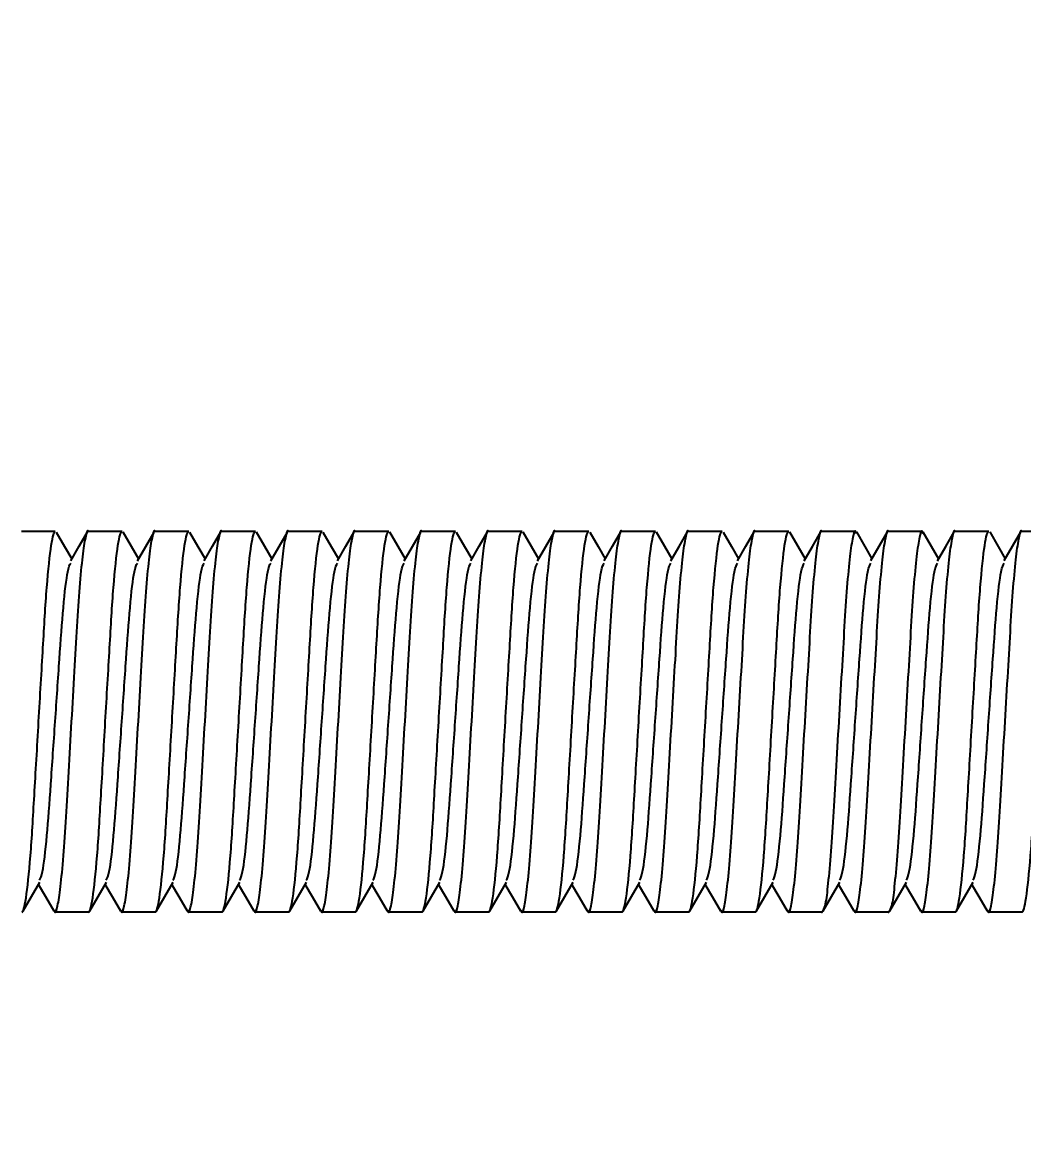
# Model space of a CAD drawing. Extents: x -6747 to -3513, y -1495 to -37.
# Drawn here: x -6722.442 to -6720.342, y -1459.773 to -1457.416 of the extents above; entities that cross this region are included whole.
import ezdxf

# ---------------------------------------------------------------- set-up
doc = ezdxf.new("R2010")
doc.units = 0
doc.header["$LTSCALE"] = 23.1
doc.header["$MEASUREMENT"] = 0
doc.layers.get('0').update_dxf_attribs({"linetype": 'CONTINUOUS'})
doc.layers.get('Defpoints').update_dxf_attribs({"linetype": 'CONTINUOUS'})
doc.styles.get("Standard").update_dxf_attribs({"font": 'txt.shx', "bigfont": 'whgtxt.shx'})
doc.dimstyles.get("Standard").update_dxf_attribs({"dimtxt": 2.5, "dimasz": 0.18, "dimexe": 0.18, "dimexo": 0.0625, "dimgap": 0.09, "dimtad": 0, "dimtih": 1, "dimtoh": 1, "dimdec": 4, "dimzin": 0, "dimdsep": 46, "dimtxsty": 'Standard', "dimcen": 0.09, "dimadec": 0, "dimazin": 0, "dimtp": 0.001, "dimtm": 0.001, "dimtfac": 1, "dimtdec": 4, "dimtofl": 0, "dimtmove": 0, "dimatfit": 0, "dimfxl": 0, "dimtolj": 1, "dimtzin": 0, "dimarcsym": 0})

# ---------------------------------------------------------------- blocks, each defined once
blk = doc.blocks.new('*D58')
at = {"color": 2, "lineweight": -2}
for p, q in [((-6741.5233, -1317.8847), (-6701.5538, -1317.8847)), ((-6702.5538, -1461.3847), (-6702.5538, -1320.3847)), ((-6741.5233, -1463.8847), (-6701.5538, -1463.8847))]:
    blk.add_line(p, q, dxfattribs=at)
at = {"color": 2}
for points in [[(-6702.9704, -1320.3847), (-6702.1371, -1320.3847), (-6702.5538, -1317.8847)], [(-6702.9704, -1461.3847), (-6702.1371, -1461.3847), (-6702.5538, -1463.8847)]]:
    blk.add_solid(points, dxfattribs=at)
at = {"layer": 'Defpoints', "color": 0}
for p in [(-6741.8233, -1317.8847), (-6702.5538, -1317.8847), (-6741.8233, -1463.8847)]:
    blk.add_point(p, dxfattribs=at)
at = {"color": 2, "insert": (-6704.7038, -1390.8847), "char_height": 2.3, "attachment_point": 5, "rotation": 90}
blk.add_mtext('\\A1;730', dxfattribs=at)

msp = doc.modelspace()

# ---------------------------------------------------------------- linework, layer by layer
at = {"color": 2}
for p, q in [((-6722.4439, -1458.4847), (-6722.3732, -1458.4847)), ((-6722.3039, -1458.4847), (-6722.2332, -1458.4847)), ((-6722.1639, -1458.4847), (-6722.0932, -1458.4847)), ((-6722.0239, -1458.4847), (-6721.9532, -1458.4847)), ((-6721.8839, -1458.4847), (-6721.8132, -1458.4847)), ((-6721.7439, -1458.4847), (-6721.6732, -1458.4847)), ((-6721.6039, -1458.4847), (-6721.5332, -1458.4847)), ((-6721.4639, -1458.4847), (-6721.3932, -1458.4847)), ((-6721.3239, -1458.4847), (-6721.2532, -1458.4847)), ((-6721.1839, -1458.4847), (-6721.1132, -1458.4847)), ((-6721.0439, -1458.4847), (-6720.9732, -1458.4847)), ((-6720.9039, -1458.4847), (-6720.8332, -1458.4847)), ((-6720.7639, -1458.4847), (-6720.6932, -1458.4847)), ((-6720.6239, -1458.4847), (-6720.5532, -1458.4847)), ((-6720.4839, -1458.4847), (-6720.4132, -1458.4847)), ((-6720.3439, -1458.4847), (-6720.2732, -1458.4847)), ((-6722.3032, -1459.2847), (-6722.3739, -1459.2847)), ((-6722.1632, -1459.2847), (-6722.2339, -1459.2847)), ((-6722.0232, -1459.2847), (-6722.0939, -1459.2847)), ((-6721.8832, -1459.2847), (-6721.9539, -1459.2847)), ((-6721.7432, -1459.2847), (-6721.8139, -1459.2847)), ((-6721.6032, -1459.2847), (-6721.6739, -1459.2847)), ((-6721.4632, -1459.2847), (-6721.5339, -1459.2847)), ((-6721.3232, -1459.2847), (-6721.3939, -1459.2847)), ((-6721.1832, -1459.2847), (-6721.2539, -1459.2847)), ((-6721.0432, -1459.2847), (-6721.1139, -1459.2847)), ((-6720.9032, -1459.2847), (-6720.9739, -1459.2847)), ((-6720.7632, -1459.2847), (-6720.8339, -1459.2847)), ((-6720.6232, -1459.2847), (-6720.6939, -1459.2847)), ((-6720.4832, -1459.2847), (-6720.5539, -1459.2847)), ((-6720.3432, -1459.2847), (-6720.4139, -1459.2847))]:
    msp.add_line(p, q, dxfattribs=at)
at = {"color": 2, "flags": 128}
for points in [[(-6722.3712, -1458.4865), (-6722.3537, -1458.5167), (-6722.3385, -1458.5428)], [(-6722.3408, -1458.5467), (-6722.3233, -1458.5165), (-6722.3058, -1458.4863)], [(-6722.2313, -1458.4863), (-6722.2138, -1458.5165), (-6722.1985, -1458.5428)], [(-6722.2009, -1458.5468), (-6722.1834, -1458.5166), (-6722.1659, -1458.4865)], [(-6722.0912, -1458.4865), (-6722.0737, -1458.5166), (-6722.0585, -1458.5428)], [(-6722.0608, -1458.5467), (-6722.0433, -1458.5165), (-6722.0258, -1458.4863)], [(-6721.9513, -1458.4863), (-6721.9338, -1458.5165), (-6721.9185, -1458.5428)], [(-6721.9209, -1458.5468), (-6721.9034, -1458.5166), (-6721.8859, -1458.4865)], [(-6721.8112, -1458.4865), (-6721.7937, -1458.5166), (-6721.7785, -1458.5428)], [(-6721.7808, -1458.5467), (-6721.7633, -1458.5165), (-6721.7458, -1458.4863)], [(-6721.6713, -1458.4863), (-6721.6538, -1458.5165), (-6721.6385, -1458.5428)], [(-6721.6409, -1458.5468), (-6721.6234, -1458.5166), (-6721.6059, -1458.4865)], [(-6721.5312, -1458.4865), (-6721.5137, -1458.5166), (-6721.4985, -1458.5428)], [(-6721.5008, -1458.5467), (-6721.4833, -1458.5165), (-6721.4658, -1458.4863)], [(-6721.3913, -1458.4863), (-6721.3738, -1458.5165), (-6721.3585, -1458.5428)], [(-6721.3608, -1458.5467), (-6721.3434, -1458.5166), (-6721.3259, -1458.4865)], [(-6721.2512, -1458.4865), (-6721.2337, -1458.5166), (-6721.2185, -1458.5428)], [(-6721.2208, -1458.5467), (-6721.2033, -1458.5165), (-6721.1858, -1458.4863)], [(-6721.1113, -1458.4863), (-6721.0938, -1458.5165), (-6721.0785, -1458.5428)], [(-6721.0808, -1458.5467), (-6721.0633, -1458.5166), (-6721.0459, -1458.4864)], [(-6720.9712, -1458.4865), (-6720.9537, -1458.5166), (-6720.9385, -1458.5428)], [(-6720.9408, -1458.5467), (-6720.9233, -1458.5165), (-6720.9058, -1458.4863)], [(-6720.8313, -1458.4863), (-6720.8138, -1458.5165), (-6720.7985, -1458.5428)], [(-6720.8008, -1458.5467), (-6720.7833, -1458.5166), (-6720.7659, -1458.4864)], [(-6720.6912, -1458.4864), (-6720.6737, -1458.5166), (-6720.6585, -1458.5428)], [(-6720.6608, -1458.5466), (-6720.6433, -1458.5165), (-6720.6258, -1458.4863)], [(-6720.5513, -1458.4863), (-6720.5338, -1458.5165), (-6720.5185, -1458.5428)], [(-6720.5208, -1458.5467), (-6720.5033, -1458.5166), (-6720.4858, -1458.4864)], [(-6720.4112, -1458.4864), (-6720.3937, -1458.5166), (-6720.3785, -1458.5428)], [(-6720.3808, -1458.5466), (-6720.3633, -1458.5165), (-6720.3458, -1458.4863)], [(-6722.4063, -1459.2227), (-6722.4238, -1459.2528), (-6722.4413, -1459.283)], [(-6722.3758, -1459.283), (-6722.3933, -1459.2528), (-6722.4085, -1459.2265)], [(-6722.2663, -1459.2228), (-6722.2838, -1459.2529), (-6722.3013, -1459.2831)], [(-6722.2358, -1459.283), (-6722.2533, -1459.2529), (-6722.2685, -1459.2265)], [(-6722.1263, -1459.2227), (-6722.1438, -1459.2528), (-6722.1613, -1459.283)], [(-6722.0958, -1459.283), (-6722.1133, -1459.2528), (-6722.1285, -1459.2265)], [(-6721.9863, -1459.2228), (-6722.0038, -1459.2529), (-6722.0213, -1459.283)], [(-6721.9558, -1459.283), (-6721.9733, -1459.2529), (-6721.9885, -1459.2265)], [(-6721.8463, -1459.2227), (-6721.8638, -1459.2528), (-6721.8813, -1459.283)], [(-6721.8158, -1459.283), (-6721.8333, -1459.2528), (-6721.8485, -1459.2265)], [(-6721.7063, -1459.2227), (-6721.7238, -1459.2529), (-6721.7413, -1459.283)], [(-6721.6758, -1459.283), (-6721.6933, -1459.2528), (-6721.7085, -1459.2265)], [(-6721.5663, -1459.2227), (-6721.5838, -1459.2528), (-6721.6013, -1459.283)], [(-6721.5358, -1459.283), (-6721.5533, -1459.2528), (-6721.5685, -1459.2265)], [(-6721.4263, -1459.2227), (-6721.4438, -1459.2529), (-6721.4613, -1459.283)], [(-6721.3958, -1459.283), (-6721.4133, -1459.2528), (-6721.4285, -1459.2265)], [(-6721.2863, -1459.2227), (-6721.3038, -1459.2528), (-6721.3213, -1459.283)], [(-6721.2558, -1459.283), (-6721.2733, -1459.2528), (-6721.2885, -1459.2265)], [(-6721.1463, -1459.2227), (-6721.1638, -1459.2529), (-6721.1813, -1459.283)], [(-6721.1158, -1459.283), (-6721.1333, -1459.2528), (-6721.1485, -1459.2265)], [(-6721.0063, -1459.2227), (-6721.0238, -1459.2528), (-6721.0413, -1459.283)], [(-6720.9758, -1459.283), (-6720.9933, -1459.2528), (-6721.0085, -1459.2265)], [(-6720.8663, -1459.2227), (-6720.8838, -1459.2528), (-6720.9013, -1459.283)], [(-6720.8358, -1459.2829), (-6720.8533, -1459.2528), (-6720.8685, -1459.2265)], [(-6720.7263, -1459.2227), (-6720.7438, -1459.2528), (-6720.7613, -1459.283)], [(-6720.6958, -1459.283), (-6720.7133, -1459.2528), (-6720.7285, -1459.2265)], [(-6720.5863, -1459.2227), (-6720.6038, -1459.2528), (-6720.6213, -1459.283)], [(-6720.5558, -1459.2829), (-6720.5733, -1459.2528), (-6720.5885, -1459.2265)], [(-6720.4463, -1459.2227), (-6720.4638, -1459.2528), (-6720.4813, -1459.283)], [(-6720.4158, -1459.283), (-6720.4333, -1459.2528), (-6720.4485, -1459.2265)]]:
    msp.add_lwpolyline(points, dxfattribs=at)
at = {"color": 2}
for points, knots in [([(-6722.4432, -1459.2847), (-6722.4407, -1459.2847), (-6722.4377, -1459.2749), (-6722.4315, -1459.2344), (-6722.4283, -1459.2036), (-6722.4239, -1459.1475), (-6722.4225, -1459.1272), (-6722.4198, -1459.0849), (-6722.4186, -1459.0629), (-6722.4144, -1458.9917), (-6722.4113, -1458.9383), (-6722.4051, -1458.8311), (-6722.4019, -1458.7776), (-6722.3978, -1458.7064), (-6722.3965, -1458.6844), (-6722.3939, -1458.6421), (-6722.3925, -1458.6218), (-6722.388, -1458.5657), (-6722.3848, -1458.5349), (-6722.3787, -1458.4944), (-6722.3757, -1458.4847), (-6722.3732, -1458.4847)], [0, 0, 0, 0, 0.125, 0.125, 0.25, 0.25, 0.3125, 0.3125, 0.375, 0.375, 0.5, 0.5, 0.625, 0.625, 0.6875, 0.6875, 0.75, 0.75, 0.875, 0.875, 1, 1, 1, 1]), ([(-6722.3759, -1459.28), (-6722.3752, -1459.2819), (-6722.3727, -1459.2892), (-6722.3684, -1459.2745), (-6722.3622, -1459.2355), (-6722.3561, -1459.1702), (-6722.3506, -1459.0869), (-6722.3451, -1458.99), (-6722.3389, -1458.8847), (-6722.3327, -1458.7794), (-6722.3272, -1458.6824), (-6722.3217, -1458.5992), (-6722.3156, -1458.5336), (-6722.3094, -1458.4958), (-6722.3057, -1458.4803), (-6722.3039, -1458.4847), (-6722.3039, -1458.4847)], [0, 0, 0, 0, 0.028344, 0.107903, 0.190287, 0.27267, 0.352229, 0.431788, 0.514171, 0.596554, 0.676113, 0.755672, 0.838055, 0.920439, 0.999998, 1, 1, 1, 1]), ([(-6722.3032, -1459.2847), (-6722.3007, -1459.2847), (-6722.2977, -1459.2749), (-6722.2915, -1459.2344), (-6722.2883, -1459.2036), (-6722.2839, -1459.1475), (-6722.2825, -1459.1272), (-6722.2798, -1459.0849), (-6722.2786, -1459.0629), (-6722.2744, -1458.9917), (-6722.2713, -1458.9383), (-6722.2651, -1458.8311), (-6722.2619, -1458.7776), (-6722.2578, -1458.7064), (-6722.2565, -1458.6844), (-6722.2539, -1458.6421), (-6722.2525, -1458.6218), (-6722.248, -1458.5657), (-6722.2448, -1458.5349), (-6722.2387, -1458.4944), (-6722.2357, -1458.4847), (-6722.2332, -1458.4847)], [0, 0, 0, 0, 0.125, 0.125, 0.25, 0.25, 0.3125, 0.3125, 0.375, 0.375, 0.5, 0.5, 0.625, 0.625, 0.6875, 0.6875, 0.75, 0.75, 0.875, 0.875, 1, 1, 1, 1]), ([(-6722.2359, -1459.28), (-6722.2352, -1459.2819), (-6722.2327, -1459.2892), (-6722.2284, -1459.2745), (-6722.2222, -1459.2355), (-6722.2161, -1459.1702), (-6722.2106, -1459.0869), (-6722.2051, -1458.99), (-6722.1989, -1458.8847), (-6722.1927, -1458.7794), (-6722.1872, -1458.6824), (-6722.1817, -1458.5992), (-6722.1756, -1458.5336), (-6722.1694, -1458.4958), (-6722.1657, -1458.4803), (-6722.1639, -1458.4847), (-6722.1639, -1458.4847)], [0, 0, 0, 0, 0.028098, 0.107677, 0.190082, 0.272486, 0.352065, 0.431644, 0.514048, 0.596452, 0.676031, 0.75561, 0.838014, 0.920419, 0.999998, 1, 1, 1, 1]), ([(-6722.1632, -1459.2847), (-6722.1607, -1459.2847), (-6722.1577, -1459.2749), (-6722.1515, -1459.2344), (-6722.1483, -1459.2036), (-6722.1439, -1459.1475), (-6722.1425, -1459.1272), (-6722.1398, -1459.0849), (-6722.1386, -1459.0629), (-6722.1344, -1458.9917), (-6722.1313, -1458.9383), (-6722.1251, -1458.8311), (-6722.1219, -1458.7776), (-6722.1178, -1458.7064), (-6722.1165, -1458.6844), (-6722.1139, -1458.6421), (-6722.1125, -1458.6218), (-6722.108, -1458.5657), (-6722.1048, -1458.5349), (-6722.0987, -1458.4944), (-6722.0957, -1458.4847), (-6722.0932, -1458.4847)], [0, 0, 0, 0, 0.125, 0.125, 0.25, 0.25, 0.3125, 0.3125, 0.375, 0.375, 0.5, 0.5, 0.625, 0.625, 0.6875, 0.6875, 0.75, 0.75, 0.875, 0.875, 1, 1, 1, 1]), ([(-6722.0959, -1459.28), (-6722.0952, -1459.2819), (-6722.0927, -1459.2892), (-6722.0884, -1459.2745), (-6722.0822, -1459.2355), (-6722.0761, -1459.1702), (-6722.0706, -1459.0869), (-6722.0651, -1458.99), (-6722.0589, -1458.8847), (-6722.0527, -1458.7794), (-6722.0472, -1458.6824), (-6722.0417, -1458.5992), (-6722.0356, -1458.5336), (-6722.0294, -1458.4958), (-6722.0257, -1458.4803), (-6722.0239, -1458.4847), (-6722.0239, -1458.4847)], [0, 0, 0, 0, 0.028337, 0.107897, 0.190281, 0.272665, 0.352224, 0.431783, 0.514167, 0.596551, 0.676111, 0.75567, 0.838054, 0.920438, 0.999998, 1, 1, 1, 1]), ([(-6722.0232, -1459.2847), (-6722.0207, -1459.2847), (-6722.0177, -1459.2749), (-6722.0115, -1459.2344), (-6722.0083, -1459.2036), (-6722.0039, -1459.1475), (-6722.0025, -1459.1272), (-6721.9998, -1459.0849), (-6721.9986, -1459.0629), (-6721.9944, -1458.9917), (-6721.9913, -1458.9383), (-6721.9851, -1458.8311), (-6721.9819, -1458.7776), (-6721.9778, -1458.7064), (-6721.9765, -1458.6844), (-6721.9739, -1458.6421), (-6721.9725, -1458.6218), (-6721.968, -1458.5657), (-6721.9648, -1458.5349), (-6721.9587, -1458.4944), (-6721.9557, -1458.4847), (-6721.9532, -1458.4847)], [0, 0, 0, 0, 0.125, 0.125, 0.25, 0.25, 0.3125, 0.3125, 0.375, 0.375, 0.5, 0.5, 0.625, 0.625, 0.6875, 0.6875, 0.75, 0.75, 0.875, 0.875, 1, 1, 1, 1]), ([(-6721.9559, -1459.28), (-6721.9552, -1459.2819), (-6721.9527, -1459.2892), (-6721.9484, -1459.2745), (-6721.9422, -1459.2355), (-6721.9361, -1459.1702), (-6721.9306, -1459.0869), (-6721.9251, -1458.99), (-6721.9189, -1458.8847), (-6721.9127, -1458.7794), (-6721.9072, -1458.6824), (-6721.9017, -1458.5992), (-6721.8956, -1458.5336), (-6721.8894, -1458.4958), (-6721.8857, -1458.4803), (-6721.8839, -1458.4847), (-6721.8839, -1458.4847)], [0, 0, 0, 0, 0.028258, 0.107823, 0.190214, 0.272605, 0.352171, 0.431737, 0.514128, 0.596518, 0.676084, 0.75565, 0.838041, 0.920432, 0.999998, 1, 1, 1, 1]), ([(-6721.8832, -1459.2847), (-6721.8807, -1459.2847), (-6721.8777, -1459.2749), (-6721.8715, -1459.2344), (-6721.8683, -1459.2036), (-6721.8639, -1459.1475), (-6721.8625, -1459.1272), (-6721.8598, -1459.0849), (-6721.8586, -1459.0629), (-6721.8544, -1458.9917), (-6721.8513, -1458.9383), (-6721.8451, -1458.8311), (-6721.8419, -1458.7776), (-6721.8378, -1458.7064), (-6721.8365, -1458.6844), (-6721.8339, -1458.6421), (-6721.8325, -1458.6218), (-6721.828, -1458.5657), (-6721.8248, -1458.5349), (-6721.8187, -1458.4944), (-6721.8157, -1458.4847), (-6721.8132, -1458.4847)], [0, 0, 0, 0, 0.125, 0.125, 0.25, 0.25, 0.3125, 0.3125, 0.375, 0.375, 0.5, 0.5, 0.625, 0.625, 0.6875, 0.6875, 0.75, 0.75, 0.875, 0.875, 1, 1, 1, 1]), ([(-6721.8159, -1459.28), (-6721.8152, -1459.2819), (-6721.8127, -1459.2892), (-6721.8084, -1459.2745), (-6721.8022, -1459.2355), (-6721.7961, -1459.1702), (-6721.7906, -1459.0869), (-6721.7851, -1458.99), (-6721.7789, -1458.8847), (-6721.7727, -1458.7794), (-6721.7672, -1458.6824), (-6721.7617, -1458.5992), (-6721.7556, -1458.5336), (-6721.7494, -1458.4958), (-6721.7457, -1458.4803), (-6721.7439, -1458.4847), (-6721.7439, -1458.4847)], [0, 0, 0, 0, 0.028337, 0.107896, 0.19028, 0.272665, 0.352224, 0.431783, 0.514167, 0.596551, 0.676111, 0.75567, 0.838054, 0.920438, 0.999998, 1, 1, 1, 1]), ([(-6721.7432, -1459.2847), (-6721.7407, -1459.2847), (-6721.7377, -1459.2749), (-6721.7315, -1459.2344), (-6721.7283, -1459.2036), (-6721.7239, -1459.1475), (-6721.7225, -1459.1272), (-6721.7198, -1459.0849), (-6721.7186, -1459.0629), (-6721.7144, -1458.9917), (-6721.7113, -1458.9383), (-6721.7051, -1458.8311), (-6721.7019, -1458.7776), (-6721.6978, -1458.7064), (-6721.6965, -1458.6844), (-6721.6939, -1458.6421), (-6721.6925, -1458.6218), (-6721.688, -1458.5657), (-6721.6848, -1458.5349), (-6721.6787, -1458.4944), (-6721.6757, -1458.4847), (-6721.6732, -1458.4847)], [0, 0, 0, 0, 0.125, 0.125, 0.25, 0.25, 0.3125, 0.3125, 0.375, 0.375, 0.5, 0.5, 0.625, 0.625, 0.6875, 0.6875, 0.75, 0.75, 0.875, 0.875, 1, 1, 1, 1]), ([(-6721.6759, -1459.28), (-6721.6752, -1459.2819), (-6721.6727, -1459.2892), (-6721.6684, -1459.2745), (-6721.6622, -1459.2355), (-6721.6561, -1459.1702), (-6721.6506, -1459.0869), (-6721.6451, -1458.99), (-6721.6389, -1458.8847), (-6721.6327, -1458.7794), (-6721.6272, -1458.6824), (-6721.6217, -1458.5992), (-6721.6156, -1458.5336), (-6721.6094, -1458.4958), (-6721.6057, -1458.4803), (-6721.6039, -1458.4847), (-6721.6039, -1458.4847)], [0, 0, 0, 0, 0.028415, 0.107968, 0.190346, 0.272723, 0.352276, 0.431829, 0.514207, 0.596584, 0.676137, 0.75569, 0.838067, 0.920445, 0.999998, 1, 1, 1, 1]), ([(-6721.6032, -1459.2847), (-6721.6007, -1459.2847), (-6721.5977, -1459.2749), (-6721.5915, -1459.2344), (-6721.5883, -1459.2036), (-6721.5839, -1459.1475), (-6721.5825, -1459.1272), (-6721.5798, -1459.0849), (-6721.5786, -1459.0629), (-6721.5744, -1458.9917), (-6721.5713, -1458.9383), (-6721.5651, -1458.8311), (-6721.5619, -1458.7776), (-6721.5578, -1458.7064), (-6721.5565, -1458.6844), (-6721.5539, -1458.6421), (-6721.5525, -1458.6218), (-6721.548, -1458.5657), (-6721.5448, -1458.5349), (-6721.5387, -1458.4944), (-6721.5357, -1458.4847), (-6721.5332, -1458.4847)], [0, 0, 0, 0, 0.125, 0.125, 0.25, 0.25, 0.3125, 0.3125, 0.375, 0.375, 0.5, 0.5, 0.625, 0.625, 0.6875, 0.6875, 0.75, 0.75, 0.875, 0.875, 1, 1, 1, 1]), ([(-6721.5359, -1459.28), (-6721.5352, -1459.2819), (-6721.5327, -1459.2892), (-6721.5284, -1459.2745), (-6721.5222, -1459.2355), (-6721.5161, -1459.1702), (-6721.5106, -1459.0869), (-6721.5051, -1458.99), (-6721.4989, -1458.8847), (-6721.4927, -1458.7794), (-6721.4872, -1458.6824), (-6721.4817, -1458.5992), (-6721.4756, -1458.5336), (-6721.4694, -1458.4958), (-6721.4657, -1458.4803), (-6721.4639, -1458.4847), (-6721.4639, -1458.4847)], [0, 0, 0, 0, 0.0283429, 0.1079017, 0.1902853, 0.2726689, 0.3522278, 0.4317866, 0.5141702, 0.5965538, 0.6761127, 0.7556715, 0.8380551, 0.9204387, 0.9999975, 1, 1, 1, 1]), ([(-6721.4632, -1459.2847), (-6721.4607, -1459.2847), (-6721.4577, -1459.2749), (-6721.4515, -1459.2344), (-6721.4483, -1459.2036), (-6721.4439, -1459.1475), (-6721.4425, -1459.1272), (-6721.4398, -1459.0849), (-6721.4386, -1459.0629), (-6721.4344, -1458.9917), (-6721.4313, -1458.9383), (-6721.4251, -1458.8311), (-6721.4219, -1458.7776), (-6721.4178, -1458.7064), (-6721.4165, -1458.6844), (-6721.4139, -1458.6421), (-6721.4125, -1458.6218), (-6721.408, -1458.5657), (-6721.4048, -1458.5349), (-6721.3987, -1458.4944), (-6721.3957, -1458.4847), (-6721.3932, -1458.4847)], [0, 0, 0, 0, 0.125, 0.125, 0.25, 0.25, 0.3125, 0.3125, 0.375, 0.375, 0.5, 0.5, 0.625, 0.625, 0.6875, 0.6875, 0.75, 0.75, 0.875, 0.875, 1, 1, 1, 1]), ([(-6721.3959, -1459.2799), (-6721.3952, -1459.2819), (-6721.3927, -1459.2892), (-6721.3884, -1459.2745), (-6721.3822, -1459.2355), (-6721.3761, -1459.1702), (-6721.3706, -1459.0869), (-6721.3651, -1458.99), (-6721.3589, -1458.8847), (-6721.3527, -1458.7794), (-6721.3472, -1458.6824), (-6721.3417, -1458.5992), (-6721.3356, -1458.5336), (-6721.3294, -1458.4958), (-6721.3257, -1458.4803), (-6721.3239, -1458.4847), (-6721.3239, -1458.4847)], [0, 0, 0, 0, 0.028571, 0.108111, 0.190475, 0.272839, 0.35238, 0.43192, 0.514284, 0.596648, 0.676189, 0.755729, 0.838093, 0.920457, 0.999998, 1, 1, 1, 1]), ([(-6721.3232, -1459.2847), (-6721.3207, -1459.2847), (-6721.3177, -1459.2749), (-6721.3115, -1459.2344), (-6721.3083, -1459.2036), (-6721.3039, -1459.1475), (-6721.3025, -1459.1272), (-6721.2998, -1459.0849), (-6721.2986, -1459.0629), (-6721.2944, -1458.9917), (-6721.2913, -1458.9383), (-6721.2851, -1458.8311), (-6721.2819, -1458.7776), (-6721.2778, -1458.7064), (-6721.2765, -1458.6844), (-6721.2739, -1458.6421), (-6721.2725, -1458.6218), (-6721.268, -1458.5657), (-6721.2648, -1458.5349), (-6721.2587, -1458.4944), (-6721.2557, -1458.4847), (-6721.2532, -1458.4847)], [0, 0, 0, 0, 0.125, 0.125, 0.25, 0.25, 0.3125, 0.3125, 0.375, 0.375, 0.5, 0.5, 0.625, 0.625, 0.6875, 0.6875, 0.75, 0.75, 0.875, 0.875, 1, 1, 1, 1]), ([(-6721.2559, -1459.28), (-6721.2552, -1459.2819), (-6721.2527, -1459.2892), (-6721.2484, -1459.2745), (-6721.2422, -1459.2355), (-6721.2361, -1459.1702), (-6721.2306, -1459.0869), (-6721.2251, -1458.99), (-6721.2189, -1458.8847), (-6721.2127, -1458.7794), (-6721.2072, -1458.6824), (-6721.2017, -1458.5992), (-6721.1956, -1458.5336), (-6721.1894, -1458.4958), (-6721.1857, -1458.4803), (-6721.1839, -1458.4847), (-6721.1839, -1458.4847)], [0, 0, 0, 0, 0.028354, 0.107912, 0.190295, 0.272677, 0.352235, 0.431793, 0.514176, 0.596558, 0.676116, 0.755674, 0.838057, 0.92044, 0.999998, 1, 1, 1, 1]), ([(-6721.1832, -1459.2847), (-6721.1807, -1459.2847), (-6721.1777, -1459.2749), (-6721.1715, -1459.2344), (-6721.1683, -1459.2036), (-6721.1639, -1459.1475), (-6721.1625, -1459.1272), (-6721.1598, -1459.0849), (-6721.1586, -1459.0629), (-6721.1544, -1458.9917), (-6721.1513, -1458.9383), (-6721.1451, -1458.8311), (-6721.1419, -1458.7776), (-6721.1378, -1458.7064), (-6721.1365, -1458.6844), (-6721.1339, -1458.6421), (-6721.1325, -1458.6218), (-6721.128, -1458.5657), (-6721.1248, -1458.5349), (-6721.1187, -1458.4944), (-6721.1157, -1458.4847), (-6721.1132, -1458.4847)], [0, 0, 0, 0, 0.125, 0.125, 0.25, 0.25, 0.3125, 0.3125, 0.375, 0.375, 0.5, 0.5, 0.625, 0.625, 0.6875, 0.6875, 0.75, 0.75, 0.875, 0.875, 1, 1, 1, 1]), ([(-6721.1159, -1459.2799), (-6721.1152, -1459.2819), (-6721.1127, -1459.2892), (-6721.1084, -1459.2745), (-6721.1022, -1459.2355), (-6721.0961, -1459.1702), (-6721.0906, -1459.0869), (-6721.0851, -1458.99), (-6721.0789, -1458.8847), (-6721.0727, -1458.7794), (-6721.0672, -1458.6824), (-6721.0617, -1458.5992), (-6721.0556, -1458.5336), (-6721.0494, -1458.4958), (-6721.0457, -1458.4803), (-6721.0439, -1458.4847), (-6721.0439, -1458.4847)], [0, 0, 0, 0, 0.028722, 0.10825, 0.190601, 0.272953, 0.352481, 0.432008, 0.51436, 0.596711, 0.676239, 0.755767, 0.838118, 0.92047, 0.999998, 1, 1, 1, 1]), ([(-6721.0432, -1459.2847), (-6721.0407, -1459.2847), (-6721.0377, -1459.2749), (-6721.0315, -1459.2344), (-6721.0283, -1459.2036), (-6721.0239, -1459.1475), (-6721.0225, -1459.1272), (-6721.0198, -1459.0849), (-6721.0186, -1459.0629), (-6721.0144, -1458.9917), (-6721.0113, -1458.9383), (-6721.0051, -1458.8311), (-6721.0019, -1458.7776), (-6720.9978, -1458.7064), (-6720.9965, -1458.6844), (-6720.9939, -1458.6421), (-6720.9925, -1458.6218), (-6720.988, -1458.5657), (-6720.9848, -1458.5349), (-6720.9787, -1458.4944), (-6720.9757, -1458.4847), (-6720.9732, -1458.4847)], [0, 0, 0, 0, 0.125, 0.125, 0.25, 0.25, 0.3125, 0.3125, 0.375, 0.375, 0.5, 0.5, 0.625, 0.625, 0.6875, 0.6875, 0.75, 0.75, 0.875, 0.875, 1, 1, 1, 1]), ([(-6720.9759, -1459.28), (-6720.9752, -1459.2819), (-6720.9727, -1459.2892), (-6720.9684, -1459.2745), (-6720.9622, -1459.2355), (-6720.9561, -1459.1702), (-6720.9506, -1459.0869), (-6720.9451, -1458.99), (-6720.9389, -1458.8847), (-6720.9327, -1458.7794), (-6720.9272, -1458.6824), (-6720.9217, -1458.5992), (-6720.9156, -1458.5336), (-6720.9094, -1458.4958), (-6720.9057, -1458.4803), (-6720.9039, -1458.4847), (-6720.9039, -1458.4847)], [0, 0, 0, 0, 0.0283695, 0.1079261, 0.1903075, 0.2726888, 0.3522455, 0.4318022, 0.5141835, 0.5965649, 0.6761215, 0.7556782, 0.8380595, 0.9204409, 0.9999975, 1, 1, 1, 1]), ([(-6720.9032, -1459.2847), (-6720.9007, -1459.2847), (-6720.8977, -1459.2749), (-6720.8915, -1459.2344), (-6720.8883, -1459.2036), (-6720.8839, -1459.1475), (-6720.8825, -1459.1272), (-6720.8798, -1459.0849), (-6720.8786, -1459.0629), (-6720.8744, -1458.9917), (-6720.8713, -1458.9383), (-6720.8651, -1458.8311), (-6720.8619, -1458.7776), (-6720.8578, -1458.7064), (-6720.8565, -1458.6844), (-6720.8539, -1458.6421), (-6720.8525, -1458.6218), (-6720.848, -1458.5657), (-6720.8448, -1458.5349), (-6720.8387, -1458.4944), (-6720.8357, -1458.4847), (-6720.8332, -1458.4847)], [0, 0, 0, 0, 0.125, 0.125, 0.25, 0.25, 0.3125, 0.3125, 0.375, 0.375, 0.5, 0.5, 0.625, 0.625, 0.6875, 0.6875, 0.75, 0.75, 0.875, 0.875, 1, 1, 1, 1]), ([(-6720.8359, -1459.2799), (-6720.8352, -1459.2818), (-6720.8327, -1459.2892), (-6720.8284, -1459.2745), (-6720.8222, -1459.2355), (-6720.8161, -1459.1702), (-6720.8106, -1459.0869), (-6720.8051, -1458.99), (-6720.7989, -1458.8847), (-6720.7927, -1458.7794), (-6720.7872, -1458.6824), (-6720.7817, -1458.5992), (-6720.7756, -1458.5336), (-6720.7694, -1458.4958), (-6720.7657, -1458.4803), (-6720.7639, -1458.4847), (-6720.7639, -1458.4847)], [0, 0, 0, 0, 0.028869, 0.108385, 0.190724, 0.273063, 0.352578, 0.432094, 0.514433, 0.596772, 0.676288, 0.755804, 0.838143, 0.920482, 0.999998, 1, 1, 1, 1]), ([(-6720.6911, -1458.4895), (-6720.6918, -1458.4875), (-6720.6944, -1458.4801), (-6720.6987, -1458.4948), (-6720.7049, -1458.5338), (-6720.711, -1458.5991), (-6720.7165, -1458.6824), (-6720.722, -1458.7793), (-6720.7282, -1458.8847), (-6720.7344, -1458.99), (-6720.7399, -1459.0869), (-6720.7452, -1459.1702), (-6720.752, -1459.2358), (-6720.7559, -1459.2735), (-6720.765, -1459.289), (-6720.7632, -1459.2847), (-6720.7632, -1459.2847)], [0, 0, 0, 0, 0.029448, 0.108916, 0.191206, 0.273496, 0.352965, 0.432433, 0.514723, 0.597013, 0.676481, 0.755949, 0.838239, 0.920529, 0.999998, 1, 1, 1, 1]), ([(-6720.6959, -1459.28), (-6720.6952, -1459.2819), (-6720.6927, -1459.2892), (-6720.6884, -1459.2745), (-6720.6822, -1459.2355), (-6720.6761, -1459.1702), (-6720.6706, -1459.0869), (-6720.6651, -1458.99), (-6720.6589, -1458.8847), (-6720.6527, -1458.7794), (-6720.6472, -1458.6824), (-6720.6417, -1458.5992), (-6720.6356, -1458.5336), (-6720.6294, -1458.4958), (-6720.6257, -1458.4803), (-6720.6239, -1458.4847), (-6720.6239, -1458.4847)], [0, 0, 0, 0, 0.028389, 0.107944, 0.190323, 0.272703, 0.352258, 0.431813, 0.514193, 0.596573, 0.676128, 0.755683, 0.838063, 0.920442, 0.999998, 1, 1, 1, 1]), ([(-6720.5512, -1458.4894), (-6720.5519, -1458.4874), (-6720.5544, -1458.4801), (-6720.5587, -1458.4948), (-6720.5649, -1458.5338), (-6720.571, -1458.5991), (-6720.5765, -1458.6824), (-6720.582, -1458.7793), (-6720.5882, -1458.8847), (-6720.5944, -1458.99), (-6720.5999, -1459.0869), (-6720.6052, -1459.1702), (-6720.612, -1459.2358), (-6720.6159, -1459.2735), (-6720.625, -1459.289), (-6720.6232, -1459.2847), (-6720.6232, -1459.2847)], [0, 0, 0, 0, 0.028479, 0.108027, 0.190399, 0.272771, 0.352319, 0.431866, 0.514238, 0.59661, 0.676158, 0.755706, 0.838078, 0.92045, 0.999998, 1, 1, 1, 1]), ([(-6720.5559, -1459.2799), (-6720.5552, -1459.2818), (-6720.5527, -1459.2892), (-6720.5484, -1459.2745), (-6720.5422, -1459.2355), (-6720.5361, -1459.1702), (-6720.5306, -1459.0869), (-6720.5251, -1458.99), (-6720.5189, -1458.8847), (-6720.5127, -1458.7794), (-6720.5072, -1458.6824), (-6720.5017, -1458.5992), (-6720.4956, -1458.5336), (-6720.4894, -1458.4958), (-6720.4857, -1458.4803), (-6720.4839, -1458.4847), (-6720.4839, -1458.4847)], [0, 0, 0, 0, 0.02901, 0.108514, 0.190841, 0.273168, 0.352672, 0.432176, 0.514504, 0.596831, 0.676335, 0.755839, 0.838166, 0.920493, 0.999998, 1, 1, 1, 1]), ([(-6720.4832, -1459.2847), (-6720.4807, -1459.2847), (-6720.4777, -1459.2749), (-6720.4715, -1459.2344), (-6720.4683, -1459.2036), (-6720.4639, -1459.1475), (-6720.4625, -1459.1272), (-6720.4598, -1459.0849), (-6720.4586, -1459.0629), (-6720.4544, -1458.9917), (-6720.4513, -1458.9383), (-6720.4451, -1458.8311), (-6720.4419, -1458.7776), (-6720.4378, -1458.7064), (-6720.4365, -1458.6844), (-6720.4339, -1458.6421), (-6720.4325, -1458.6218), (-6720.428, -1458.5657), (-6720.4248, -1458.5349), (-6720.4187, -1458.4944), (-6720.4157, -1458.4847), (-6720.4132, -1458.4847)], [0, 0, 0, 0, 0.125, 0.125, 0.25, 0.25, 0.3125, 0.3125, 0.375, 0.375, 0.5, 0.5, 0.625, 0.625, 0.6875, 0.6875, 0.75, 0.75, 0.875, 0.875, 1, 1, 1, 1]), ([(-6720.4159, -1459.28), (-6720.4152, -1459.2819), (-6720.4127, -1459.2892), (-6720.4084, -1459.2745), (-6720.4022, -1459.2355), (-6720.3961, -1459.1702), (-6720.3906, -1459.0869), (-6720.3851, -1458.99), (-6720.3789, -1458.8847), (-6720.3727, -1458.7794), (-6720.3672, -1458.6824), (-6720.3617, -1458.5992), (-6720.3556, -1458.5336), (-6720.3494, -1458.4958), (-6720.3457, -1458.4803), (-6720.3439, -1458.4847), (-6720.3439, -1458.4847)], [0, 0, 0, 0, 0.028411, 0.107964, 0.190342, 0.27272, 0.352273, 0.431826, 0.514204, 0.596582, 0.676135, 0.755689, 0.838066, 0.920444, 0.999998, 1, 1, 1, 1]), ([(-6720.3432, -1459.2847), (-6720.3407, -1459.2847), (-6720.3377, -1459.2749), (-6720.3315, -1459.2344), (-6720.3283, -1459.2036), (-6720.3239, -1459.1475), (-6720.3225, -1459.1272), (-6720.3198, -1459.0849), (-6720.3186, -1459.0629), (-6720.3144, -1458.9917), (-6720.3113, -1458.9383), (-6720.3051, -1458.8311), (-6720.3019, -1458.7776), (-6720.2978, -1458.7064), (-6720.2965, -1458.6844), (-6720.2939, -1458.6421), (-6720.2925, -1458.6218), (-6720.288, -1458.5657), (-6720.2848, -1458.5349), (-6720.2787, -1458.4944), (-6720.2757, -1458.4847), (-6720.2732, -1458.4847)], [0, 0, 0, 0, 0.125, 0.125, 0.25, 0.25, 0.3125, 0.3125, 0.375, 0.375, 0.5, 0.5, 0.625, 0.625, 0.6875, 0.6875, 0.75, 0.75, 0.875, 0.875, 1, 1, 1, 1]), ([(-6722.4062, -1459.2177), (-6722.4042, -1459.2137), (-6722.3993, -1459.2039), (-6722.3906, -1459.1304), (-6722.3827, -1459.0184), (-6722.3735, -1458.8847), (-6722.3644, -1458.7509), (-6722.3565, -1458.639), (-6722.3478, -1458.5655), (-6722.3429, -1458.5557), (-6722.3409, -1458.5517)], [0, 0, 0, 0, 0.096859, 0.233504, 0.364725, 0.500179, 0.635634, 0.766855, 0.903499, 1, 1, 1, 1]), ([(-6722.2663, -1459.2178), (-6722.2642, -1459.2138), (-6722.2593, -1459.204), (-6722.2506, -1459.1304), (-6722.2427, -1459.0184), (-6722.2335, -1458.8847), (-6722.2244, -1458.7509), (-6722.2165, -1458.639), (-6722.2079, -1458.5656), (-6722.203, -1458.5559), (-6722.201, -1458.5519)], [0, 0, 0, 0, 0.097594, 0.2342784, 0.3655379, 0.5010325, 0.6365271, 0.7677866, 0.904471, 1, 1, 1, 1]), ([(-6722.1262, -1459.2177), (-6722.1242, -1459.2137), (-6722.1193, -1459.2039), (-6722.1106, -1459.1304), (-6722.1027, -1459.0184), (-6722.0935, -1458.8847), (-6722.0844, -1458.7509), (-6722.0765, -1458.639), (-6722.0678, -1458.5655), (-6722.0629, -1458.5557), (-6722.0609, -1458.5517)], [0, 0, 0, 0, 0.096849, 0.233493, 0.364713, 0.500167, 0.635622, 0.766842, 0.903486, 1, 1, 1, 1]), ([(-6721.9862, -1459.2178), (-6721.9842, -1459.2138), (-6721.9793, -1459.204), (-6721.9706, -1459.1304), (-6721.9627, -1459.0184), (-6721.9535, -1458.8847), (-6721.9444, -1458.7509), (-6721.9365, -1458.639), (-6721.9278, -1458.5656), (-6721.923, -1458.5559), (-6721.921, -1458.5519)], [0, 0, 0, 0, 0.0974734, 0.2341639, 0.3654292, 0.5009299, 0.6364306, 0.767696, 0.9043865, 1, 1, 1, 1]), ([(-6721.8462, -1459.2177), (-6721.8442, -1459.2137), (-6721.8393, -1459.2039), (-6721.8306, -1459.1304), (-6721.8227, -1459.0184), (-6721.8135, -1458.8847), (-6721.8044, -1458.7509), (-6721.7965, -1458.639), (-6721.7878, -1458.5655), (-6721.7829, -1458.5557), (-6721.7809, -1458.5517)], [0, 0, 0, 0, 0.096829, 0.233473, 0.364693, 0.500147, 0.635601, 0.766822, 0.903465, 1, 1, 1, 1]), ([(-6721.7062, -1459.2178), (-6721.7042, -1459.2137), (-6721.6993, -1459.204), (-6721.6906, -1459.1304), (-6721.6827, -1459.0184), (-6721.6735, -1458.8847), (-6721.6644, -1458.7509), (-6721.6565, -1458.639), (-6721.6478, -1458.5656), (-6721.643, -1458.5558), (-6721.6409, -1458.5518)], [0, 0, 0, 0, 0.097357, 0.234049, 0.365315, 0.500817, 0.63632, 0.767586, 0.904278, 1, 1, 1, 1]), ([(-6721.5662, -1459.2177), (-6721.5642, -1459.2137), (-6721.5593, -1459.2039), (-6721.5506, -1459.1304), (-6721.5427, -1459.0184), (-6721.5335, -1458.8847), (-6721.5244, -1458.7509), (-6721.5165, -1458.639), (-6721.5078, -1458.5655), (-6721.5029, -1458.5557), (-6721.5009, -1458.5517)], [0, 0, 0, 0, 0.0968, 0.233443, 0.364664, 0.500118, 0.635573, 0.766793, 0.903437, 1, 1, 1, 1]), ([(-6721.4262, -1459.2178), (-6721.4242, -1459.2137), (-6721.4193, -1459.204), (-6721.4106, -1459.1304), (-6721.4027, -1459.0184), (-6721.3935, -1458.8847), (-6721.3844, -1458.7509), (-6721.3765, -1458.639), (-6721.3678, -1458.5656), (-6721.363, -1458.5558), (-6721.3609, -1458.5518)], [0, 0, 0, 0, 0.097244, 0.233933, 0.365196, 0.500695, 0.636194, 0.767457, 0.904146, 1, 1, 1, 1]), ([(-6721.2862, -1459.2177), (-6721.2842, -1459.2136), (-6721.2793, -1459.2039), (-6721.2706, -1459.1304), (-6721.2627, -1459.0184), (-6721.2535, -1458.8847), (-6721.2444, -1458.7509), (-6721.2365, -1458.639), (-6721.2278, -1458.5654), (-6721.2229, -1458.5557), (-6721.2209, -1458.5517)], [0, 0, 0, 0, 0.0967588, 0.2334035, 0.3646248, 0.50008, 0.6355352, 0.7667565, 0.9034012, 1, 1, 1, 1]), ([(-6721.1462, -1459.2178), (-6721.1442, -1459.2137), (-6721.1393, -1459.204), (-6721.1306, -1459.1304), (-6721.1227, -1459.0184), (-6721.1135, -1458.8847), (-6721.1044, -1458.7509), (-6721.0965, -1458.639), (-6721.0878, -1458.5655), (-6721.0829, -1458.5558), (-6721.0809, -1458.5518)], [0, 0, 0, 0, 0.097136, 0.233816, 0.365071, 0.500562, 0.636052, 0.767308, 0.903988, 1, 1, 1, 1]), ([(-6721.0062, -1459.2177), (-6721.0042, -1459.2136), (-6720.9993, -1459.2039), (-6720.9906, -1459.1304), (-6720.9827, -1459.0184), (-6720.9735, -1458.8847), (-6720.9644, -1458.7509), (-6720.9565, -1458.639), (-6720.9478, -1458.5654), (-6720.9429, -1458.5557), (-6720.9409, -1458.5517)], [0, 0, 0, 0, 0.096706, 0.233352, 0.364575, 0.500032, 0.635488, 0.766711, 0.903357, 1, 1, 1, 1]), ([(-6720.8662, -1459.2177), (-6720.8642, -1459.2137), (-6720.8593, -1459.2039), (-6720.8506, -1459.1304), (-6720.8427, -1459.0184), (-6720.8335, -1458.8847), (-6720.8244, -1458.7509), (-6720.8165, -1458.639), (-6720.8078, -1458.5655), (-6720.8029, -1458.5558), (-6720.8009, -1458.5517)], [0, 0, 0, 0, 0.097035, 0.233706, 0.364952, 0.500433, 0.635915, 0.767161, 0.903832, 1, 1, 1, 1]), ([(-6720.7262, -1459.2177), (-6720.7242, -1459.2136), (-6720.7193, -1459.2039), (-6720.7106, -1459.1304), (-6720.7027, -1459.0184), (-6720.6935, -1458.8847), (-6720.6844, -1458.7509), (-6720.6765, -1458.639), (-6720.6678, -1458.5654), (-6720.6629, -1458.5557), (-6720.6609, -1458.5516)], [0, 0, 0, 0, 0.096646, 0.233294, 0.364518, 0.499976, 0.635434, 0.766658, 0.903306, 1, 1, 1, 1]), ([(-6720.5862, -1459.2177), (-6720.5842, -1459.2137), (-6720.5793, -1459.2039), (-6720.5706, -1459.1304), (-6720.5627, -1459.0184), (-6720.5535, -1458.8847), (-6720.5444, -1458.7509), (-6720.5365, -1458.639), (-6720.5278, -1458.5655), (-6720.5229, -1458.5557), (-6720.5209, -1458.5517)], [0, 0, 0, 0, 0.096943, 0.233606, 0.364845, 0.500318, 0.635792, 0.767031, 0.903694, 1, 1, 1, 1]), ([(-6720.4462, -1459.2177), (-6720.4442, -1459.2136), (-6720.4393, -1459.2039), (-6720.4306, -1459.1304), (-6720.4227, -1459.0184), (-6720.4135, -1458.8847), (-6720.4044, -1458.7509), (-6720.3965, -1458.639), (-6720.3878, -1458.5654), (-6720.3829, -1458.5557), (-6720.3809, -1458.5516)], [0, 0, 0, 0, 0.09657, 0.23322, 0.364447, 0.499908, 0.635368, 0.766595, 0.903245, 1, 1, 1, 1])]:
    msp.add_open_spline(points, degree=3, knots=knots, dxfattribs=at)

# ---------------------------------------------------------------- dimensions: what is measured, and where the dimension line sits
dim = msp.add_linear_dim(base=(-6702.5538, -1317.8847), p1=(-6741.8233, -1463.8847), p2=(-6741.8233, -1317.8847), angle=90, dimstyle='Standard', override={"dimtxt": 2.3, "dimasz": 2.5, "dimexe": 1, "dimexo": 0.3, "dimgap": 1, "dimtad": 1, "dimtih": 0, "dimtoh": 0, "dimdec": 0, "dimlfac": 5, "dimcen": 0, "dimclrd": 2, "dimclre": 2, "dimclrt": 2, "dimtp": 0.1, "dimtm": 0, "dimtfac": 0.5, "dimtdec": 2, "dimatfit": 3})
dim.commit()
dim.dimension.update_dxf_attribs({"geometry": '*D58', "text_midpoint": (-6704.7038, -1390.8847)})

doc.saveas('drawing.dxf')
